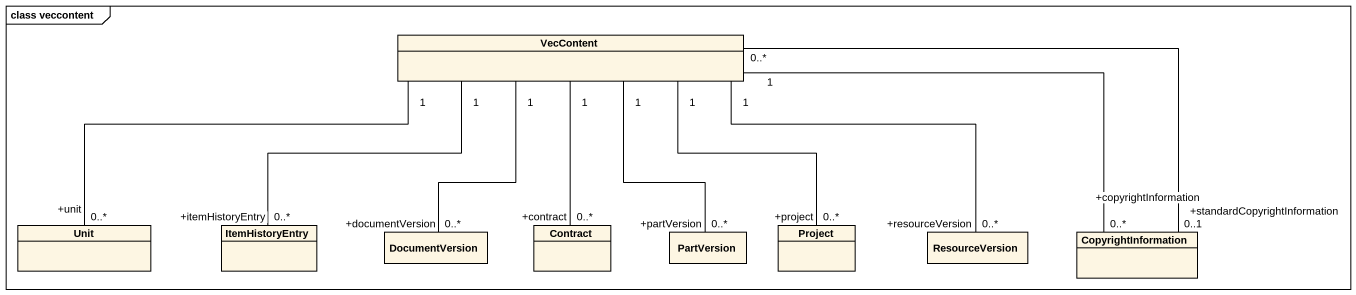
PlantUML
@startuml
mainframe class veccontent
hide circle
hide empty members
class VecContent
class Unit
class ItemHistoryEntry
class Contract
class Project
class DocumentVersion
class PartVersion
class ResourceVersion
class CopyrightInformation
VecContent "1" -left- "+unit\n0..*" Unit
VecContent "1" -- "+itemHistoryEntry\n0..*" ItemHistoryEntry
VecContent "1" -- "+contract\n0..*" Contract
VecContent "1" -- "+project\n0..*" Project
VecContent "1" -- "+documentVersion\n0..*" DocumentVersion
VecContent "1" -- "+partVersion\n0..*" PartVersion
VecContent "1" -right- "+resourceVersion\n0..*" ResourceVersion
VecContent "1" -right- "+copyrightInformation\n0..*" CopyrightInformation
VecContent "0..*" -right- "+standardCopyrightInformation\n0..1" CopyrightInformation
@enduml
